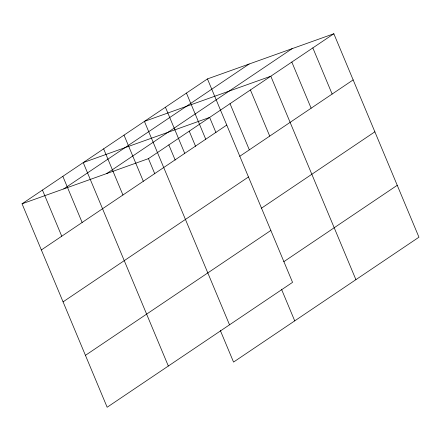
<?xml version="1.0" encoding="UTF-8"?>
<svg xmlns="http://www.w3.org/2000/svg" width="441" height="441" viewBox="0 0 441 441"><rect width="100%" height="100%" fill="white"/><g stroke="black" fill="none" stroke-linecap="round" stroke-linejoin="round"><path stroke-width="0.66" d="M207.452 78.922L292.554 282.361L107.152 407.247L22.05 203.803L207.452 78.922L333.848 33.753L418.95 237.197L233.548 362.078L220.307 330.43M63.763 188.897L249.165 64.017M106.733 173.545L292.14 48.659M22.05 203.803L148.446 158.639L333.848 33.753M41.355 249.953L226.757 125.068M239.7 156.329L353.153 79.904M63.069 301.859L248.47 176.973M261.408 208.235L374.867 131.809M85.438 355.336L270.84 230.456M283.784 261.711L397.236 185.292M312.834 47.909L332.139 94.06M291.826 62.065L311.131 108.21M355.915 279.655L270.813 76.216L144.416 121.38L229.518 324.819M250.416 89.953L269.721 136.104M230.026 103.69L249.33 149.841M215.974 132.598L209.629 117.427L83.233 162.591L168.335 366.03M281.49 289.219L294.731 320.866M186.438 93.073L205.743 139.224M189.233 131.164L195.584 146.34M165.43 107.229L184.735 153.374M168.842 144.902L175.187 160.077M148.446 158.639L154.791 173.815M124.02 135.117L143.325 181.268M103.629 148.854L122.934 195.005M62.837 176.328L82.142 222.479M42.446 190.065L61.751 236.216"/></g></svg>
